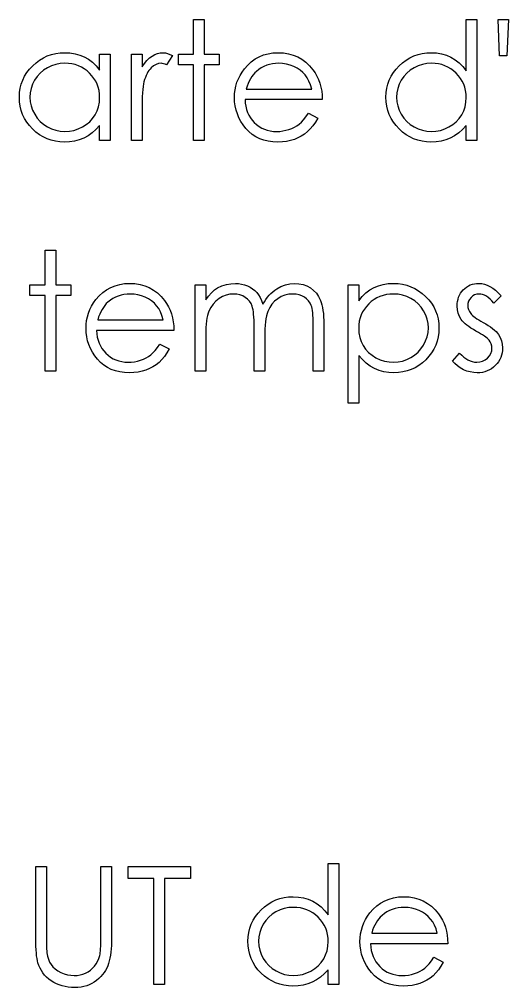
# Model space of a CAD drawing. Header units: millimetres. Extents: x -70 to 70, y -70 to 70.
# Drawn here: x -15.47 to -0.97, y -0.09 to 28.59 of the extents above; entities that cross this region are included whole.
import ezdxf

# ---------------------------------------------------------------- set-up
doc = ezdxf.new("R2010")
doc.units = ezdxf.units.MM

msp = doc.modelspace()

# ---------------------------------------------------------------- linework, layer by layer
at = {"color": 7, "linetype": 'Continuous', "flags": 128}
for points in [[(-10.308, 28.59), (-9.994, 28.59), (-9.994, 28.59), (-9.994, 27.558), (-9.994, 27.558), (-9.545, 27.558), (-9.545, 27.558), (-9.545, 27.244), (-9.545, 27.244), (-9.994, 27.244), (-9.994, 27.244), (-9.994, 25), (-9.994, 25), (-10.308, 25), (-10.308, 25), (-10.308, 27.244), (-10.308, 27.244), (-10.757, 27.244), (-10.757, 27.244), (-10.757, 27.558), (-10.757, 27.558), (-10.308, 27.558), (-10.308, 27.558), (-10.308, 28.59)], [(-1.917, 28.59), (-1.917, 25), (-1.917, 25), (-2.231, 25), (-2.231, 25), (-2.231, 25.442), (-2.231, 25.442), (-2.34, 25.325), (-2.454, 25.224), (-2.576, 25.14), (-2.704, 25.072), (-2.838, 25.021), (-2.977, 24.985), (-3.124, 24.962), (-3.276, 24.955), (-3.276, 24.955), (-3.411, 24.961), (-3.541, 24.98), (-3.667, 25.01), (-3.788, 25.052), (-3.903, 25.107), (-4.013, 25.173), (-4.119, 25.252), (-4.219, 25.343), (-4.311, 25.442), (-4.39, 25.547), (-4.456, 25.657), (-4.512, 25.773), (-4.555, 25.893), (-4.585, 26.019), (-4.603, 26.15), (-4.609, 26.286), (-4.609, 26.286), (-4.603, 26.419), (-4.585, 26.548), (-4.554, 26.671), (-4.51, 26.791), (-4.455, 26.904), (-4.388, 27.013), (-4.308, 27.117), (-4.215, 27.216), (-4.114, 27.307), (-4.008, 27.385), (-3.897, 27.452), (-3.781, 27.506), (-3.659, 27.549), (-3.533, 27.579), (-3.402, 27.596), (-3.266, 27.603), (-3.266, 27.603), (-3.11, 27.594), (-2.961, 27.569), (-2.82, 27.526), (-2.687, 27.467), (-2.561, 27.392), (-2.443, 27.299), (-2.333, 27.189), (-2.231, 27.063), (-2.231, 27.063), (-2.231, 28.59), (-2.231, 28.59), (-1.917, 28.59)], [(-1.024, 27.513), (-1.242, 27.513), (-1.242, 27.513), (-1.289, 28.59), (-1.289, 28.59), (-0.975, 28.59), (-0.975, 28.59), (-1.024, 27.513)], [(-12.776, 27.558), (-12.776, 25), (-12.776, 25), (-13.09, 25), (-13.09, 25), (-13.09, 25.442), (-13.09, 25.442), (-13.199, 25.325), (-13.313, 25.224), (-13.435, 25.14), (-13.563, 25.072), (-13.697, 25.021), (-13.836, 24.985), (-13.983, 24.962), (-14.135, 24.955), (-14.135, 24.955), (-14.27, 24.961), (-14.4, 24.98), (-14.526, 25.01), (-14.647, 25.052), (-14.762, 25.107), (-14.872, 25.173), (-14.977, 25.252), (-15.078, 25.343), (-15.17, 25.442), (-15.249, 25.547), (-15.315, 25.657), (-15.371, 25.773), (-15.414, 25.893), (-15.444, 26.019), (-15.462, 26.15), (-15.468, 26.286), (-15.468, 26.286), (-15.462, 26.419), (-15.444, 26.548), (-15.413, 26.671), (-15.369, 26.791), (-15.314, 26.904), (-15.247, 27.013), (-15.167, 27.117), (-15.074, 27.216), (-14.973, 27.307), (-14.867, 27.385), (-14.756, 27.452), (-14.64, 27.506), (-14.518, 27.549), (-14.392, 27.579), (-14.261, 27.596), (-14.125, 27.603), (-14.125, 27.603), (-13.969, 27.595), (-13.82, 27.572), (-13.679, 27.532), (-13.546, 27.478), (-13.42, 27.408), (-13.302, 27.318), (-13.192, 27.211), (-13.09, 27.084), (-13.09, 27.084), (-13.09, 27.558), (-13.09, 27.558), (-12.776, 27.558)], [(-12.148, 27.558), (-11.834, 27.558), (-11.834, 27.558), (-11.834, 27.181), (-11.834, 27.181), (-11.762, 27.285), (-11.689, 27.373), (-11.614, 27.446), (-11.536, 27.503), (-11.457, 27.546), (-11.376, 27.578), (-11.294, 27.596), (-11.21, 27.603), (-11.21, 27.603), (-11.144, 27.597), (-11.077, 27.581), (-11.008, 27.553), (-10.936, 27.515), (-10.936, 27.515), (-11.109, 27.243), (-11.109, 27.243), (-11.154, 27.263), (-11.196, 27.277), (-11.235, 27.286), (-11.269, 27.288), (-11.269, 27.288), (-11.344, 27.28), (-11.419, 27.255), (-11.491, 27.213), (-11.562, 27.154), (-11.597, 27.118), (-11.629, 27.077), (-11.658, 27.033), (-11.686, 26.983), (-11.712, 26.928), (-11.736, 26.869), (-11.758, 26.805), (-11.778, 26.737), (-11.778, 26.737), (-11.791, 26.676), (-11.802, 26.601), (-11.812, 26.512), (-11.82, 26.409), (-11.826, 26.293), (-11.83, 26.162), (-11.833, 26.018), (-11.834, 25.86), (-11.834, 25.86), (-11.834, 25), (-11.834, 25), (-12.148, 25), (-12.148, 25), (-12.148, 27.558)], [(-6.908, 25.808), (-6.629, 25.661), (-6.629, 25.661), (-6.697, 25.544), (-6.771, 25.439), (-6.849, 25.345), (-6.934, 25.264), (-7.023, 25.193), (-7.117, 25.131), (-7.217, 25.078), (-7.322, 25.034), (-7.433, 24.999), (-7.552, 24.975), (-7.677, 24.96), (-7.81, 24.955), (-7.81, 24.955), (-7.957, 24.961), (-8.096, 24.98), (-8.226, 25.012), (-8.349, 25.056), (-8.463, 25.113), (-8.569, 25.182), (-8.667, 25.264), (-8.756, 25.359), (-8.836, 25.461), (-8.905, 25.567), (-8.963, 25.677), (-9.011, 25.789), (-9.049, 25.905), (-9.075, 26.024), (-9.091, 26.146), (-9.096, 26.272), (-9.096, 26.272), (-9.092, 26.39), (-9.078, 26.505), (-9.055, 26.616), (-9.023, 26.725), (-8.981, 26.83), (-8.931, 26.932), (-8.871, 27.03), (-8.802, 27.126), (-8.802, 27.126), (-8.705, 27.237), (-8.599, 27.335), (-8.487, 27.416), (-8.365, 27.483), (-8.236, 27.535), (-8.099, 27.573), (-7.955, 27.595), (-7.802, 27.603), (-7.802, 27.603), (-7.645, 27.595), (-7.496, 27.571), (-7.355, 27.532), (-7.222, 27.477), (-7.098, 27.406), (-6.981, 27.319), (-6.873, 27.217), (-6.772, 27.099), (-6.772, 27.099), (-6.708, 27.007), (-6.652, 26.911), (-6.605, 26.807), (-6.566, 26.7), (-6.535, 26.586), (-6.513, 26.467), (-6.5, 26.342), (-6.494, 26.212), (-6.494, 26.212), (-8.782, 26.212), (-8.782, 26.212), (-8.776, 26.111), (-8.762, 26.014), (-8.74, 25.922), (-8.709, 25.835), (-8.671, 25.753), (-8.625, 25.675), (-8.57, 25.602), (-8.508, 25.534), (-8.439, 25.472), (-8.367, 25.418), (-8.29, 25.372), (-8.21, 25.335), (-8.125, 25.306), (-8.037, 25.286), (-7.945, 25.273), (-7.849, 25.269), (-7.849, 25.269), (-7.755, 25.273), (-7.663, 25.284), (-7.572, 25.303), (-7.482, 25.329), (-7.396, 25.361), (-7.317, 25.399), (-7.245, 25.441), (-7.179, 25.488), (-7.115, 25.545), (-7.049, 25.618), (-6.979, 25.705), (-6.908, 25.808)], [(-14.121, 27.288), (-14.258, 27.28), (-14.39, 27.256), (-14.516, 27.214), (-14.637, 27.157), (-14.75, 27.084), (-14.85, 26.998), (-14.938, 26.899), (-15.015, 26.786), (-15.076, 26.666), (-15.119, 26.541), (-15.146, 26.413), (-15.154, 26.282), (-15.154, 26.282), (-15.145, 26.152), (-15.119, 26.024), (-15.075, 25.9), (-15.013, 25.778), (-14.936, 25.664), (-14.848, 25.564), (-14.747, 25.477), (-14.634, 25.403), (-14.513, 25.344), (-14.387, 25.303), (-14.257, 25.278), (-14.124, 25.269), (-14.124, 25.269), (-13.988, 25.278), (-13.855, 25.302), (-13.727, 25.344), (-13.602, 25.402), (-13.486, 25.474), (-13.384, 25.558), (-13.297, 25.654), (-13.223, 25.761), (-13.165, 25.879), (-13.123, 26.003), (-13.098, 26.134), (-13.09, 26.273), (-13.09, 26.273), (-13.095, 26.379), (-13.109, 26.481), (-13.132, 26.578), (-13.164, 26.671), (-13.206, 26.759), (-13.258, 26.843), (-13.318, 26.922), (-13.388, 26.997), (-13.464, 27.066), (-13.545, 27.125), (-13.631, 27.175), (-13.72, 27.216), (-13.814, 27.248), (-13.912, 27.27), (-14.014, 27.284), (-14.121, 27.288)], [(-6.808, 26.526), (-6.845, 26.65), (-6.891, 26.761), (-6.943, 26.858), (-7.004, 26.942), (-7.072, 27.016), (-7.152, 27.083), (-7.242, 27.142), (-7.342, 27.193), (-7.449, 27.235), (-7.559, 27.265), (-7.671, 27.283), (-7.786, 27.288), (-7.786, 27.288), (-7.88, 27.285), (-7.971, 27.274), (-8.059, 27.255), (-8.142, 27.229), (-8.224, 27.195), (-8.301, 27.154), (-8.374, 27.105), (-8.445, 27.049), (-8.445, 27.049), (-8.494, 27.002), (-8.54, 26.951), (-8.583, 26.894), (-8.622, 26.831), (-8.658, 26.763), (-8.692, 26.689), (-8.722, 26.61), (-8.749, 26.526), (-8.749, 26.526), (-6.808, 26.526)], [(-3.262, 27.288), (-3.399, 27.28), (-3.531, 27.256), (-3.657, 27.214), (-3.778, 27.157), (-3.891, 27.084), (-3.991, 26.998), (-4.079, 26.899), (-4.156, 26.786), (-4.217, 26.666), (-4.26, 26.541), (-4.287, 26.413), (-4.295, 26.282), (-4.295, 26.282), (-4.286, 26.152), (-4.26, 26.024), (-4.216, 25.9), (-4.154, 25.778), (-4.077, 25.664), (-3.989, 25.564), (-3.888, 25.477), (-3.775, 25.403), (-3.654, 25.344), (-3.528, 25.303), (-3.398, 25.278), (-3.265, 25.269), (-3.265, 25.269), (-3.129, 25.278), (-2.996, 25.302), (-2.868, 25.344), (-2.743, 25.402), (-2.627, 25.474), (-2.525, 25.558), (-2.438, 25.654), (-2.364, 25.761), (-2.306, 25.879), (-2.264, 26.003), (-2.24, 26.134), (-2.231, 26.273), (-2.231, 26.273), (-2.236, 26.379), (-2.25, 26.481), (-2.273, 26.578), (-2.305, 26.671), (-2.347, 26.759), (-2.399, 26.843), (-2.459, 26.922), (-2.529, 26.997), (-2.605, 27.066), (-2.686, 27.125), (-2.772, 27.175), (-2.861, 27.216), (-2.955, 27.248), (-3.053, 27.27), (-3.155, 27.284), (-3.262, 27.288)], [(-14.705, 21.756), (-14.391, 21.756), (-14.391, 21.756), (-14.391, 20.724), (-14.391, 20.724), (-13.943, 20.724), (-13.943, 20.724), (-13.943, 20.41), (-13.943, 20.41), (-14.391, 20.41), (-14.391, 20.41), (-14.391, 18.167), (-14.391, 18.167), (-14.705, 18.167), (-14.705, 18.167), (-14.705, 20.41), (-14.705, 20.41), (-15.154, 20.41), (-15.154, 20.41), (-15.154, 20.724), (-15.154, 20.724), (-14.705, 20.724), (-14.705, 20.724), (-14.705, 21.756)], [(-11.305, 18.974), (-11.026, 18.828), (-11.026, 18.828), (-11.095, 18.711), (-11.168, 18.606), (-11.247, 18.512), (-11.331, 18.43), (-11.42, 18.359), (-11.514, 18.298), (-11.614, 18.244), (-11.719, 18.2), (-11.831, 18.166), (-11.949, 18.141), (-12.075, 18.127), (-12.207, 18.122), (-12.207, 18.122), (-12.355, 18.128), (-12.493, 18.147), (-12.624, 18.179), (-12.747, 18.223), (-12.86, 18.28), (-12.966, 18.349), (-13.064, 18.431), (-13.153, 18.526), (-13.233, 18.628), (-13.303, 18.734), (-13.361, 18.843), (-13.408, 18.956), (-13.446, 19.072), (-13.473, 19.19), (-13.488, 19.313), (-13.494, 19.439), (-13.494, 19.439), (-13.489, 19.556), (-13.476, 19.671), (-13.453, 19.783), (-13.42, 19.891), (-13.379, 19.997), (-13.328, 20.098), (-13.268, 20.197), (-13.199, 20.292), (-13.199, 20.292), (-13.102, 20.404), (-12.997, 20.501), (-12.884, 20.583), (-12.763, 20.65), (-12.634, 20.702), (-12.497, 20.74), (-12.352, 20.762), (-12.2, 20.769), (-12.2, 20.769), (-12.043, 20.762), (-11.893, 20.738), (-11.752, 20.698), (-11.62, 20.644), (-11.495, 20.573), (-11.379, 20.486), (-11.27, 20.384), (-11.17, 20.266), (-11.17, 20.266), (-11.105, 20.174), (-11.05, 20.077), (-11.002, 19.974), (-10.964, 19.866), (-10.933, 19.753), (-10.91, 19.633), (-10.897, 19.509), (-10.891, 19.378), (-10.891, 19.378), (-13.18, 19.378), (-13.18, 19.378), (-13.174, 19.277), (-13.159, 19.18), (-13.137, 19.089), (-13.106, 19.002), (-13.068, 18.92), (-13.022, 18.842), (-12.967, 18.769), (-12.905, 18.7), (-12.836, 18.639), (-12.764, 18.585), (-12.688, 18.539), (-12.607, 18.502), (-12.523, 18.473), (-12.435, 18.453), (-12.343, 18.44), (-12.247, 18.436), (-12.247, 18.436), (-12.153, 18.439), (-12.061, 18.451), (-11.97, 18.47), (-11.88, 18.495), (-11.794, 18.528), (-11.714, 18.566), (-11.642, 18.608), (-11.576, 18.655), (-11.513, 18.711), (-11.446, 18.784), (-11.377, 18.871), (-11.305, 18.974)], [(-10.263, 20.724), (-9.949, 20.724), (-9.949, 20.724), (-9.949, 20.28), (-9.949, 20.28), (-9.862, 20.395), (-9.774, 20.493), (-9.685, 20.574), (-9.594, 20.64), (-9.594, 20.64), (-9.467, 20.696), (-9.337, 20.737), (-9.204, 20.761), (-9.067, 20.769), (-9.067, 20.769), (-8.974, 20.764), (-8.885, 20.751), (-8.797, 20.728), (-8.712, 20.696), (-8.632, 20.656), (-8.559, 20.61), (-8.494, 20.558), (-8.437, 20.5), (-8.386, 20.433), (-8.338, 20.352), (-8.294, 20.259), (-8.253, 20.152), (-8.253, 20.152), (-8.211, 20.225), (-8.166, 20.294), (-8.118, 20.358), (-8.069, 20.418), (-8.016, 20.473), (-7.961, 20.524), (-7.904, 20.57), (-7.844, 20.611), (-7.719, 20.68), (-7.588, 20.73), (-7.454, 20.759), (-7.315, 20.769), (-7.315, 20.769), (-7.187, 20.761), (-7.066, 20.736), (-6.953, 20.694), (-6.848, 20.636), (-6.753, 20.563), (-6.671, 20.477), (-6.603, 20.378), (-6.547, 20.265), (-6.524, 20.202), (-6.504, 20.131), (-6.488, 20.053), (-6.474, 19.968), (-6.463, 19.875), (-6.455, 19.775), (-6.45, 19.667), (-6.449, 19.552), (-6.449, 19.552), (-6.449, 18.167), (-6.449, 18.167), (-6.763, 18.167), (-6.763, 18.167), (-6.763, 19.553), (-6.763, 19.553), (-6.764, 19.652), (-6.767, 19.742), (-6.772, 19.824), (-6.778, 19.898), (-6.786, 19.964), (-6.797, 20.023), (-6.809, 20.073), (-6.823, 20.115), (-6.858, 20.188), (-6.903, 20.254), (-6.959, 20.311), (-7.026, 20.362), (-7.101, 20.403), (-7.184, 20.432), (-7.273, 20.45), (-7.37, 20.455), (-7.37, 20.455), (-7.488, 20.447), (-7.601, 20.42), (-7.71, 20.377), (-7.813, 20.315), (-7.907, 20.239), (-7.987, 20.152), (-8.053, 20.052), (-8.106, 19.941), (-8.128, 19.878), (-8.147, 19.805), (-8.163, 19.722), (-8.176, 19.63), (-8.186, 19.528), (-8.193, 19.415), (-8.198, 19.293), (-8.199, 19.162), (-8.199, 19.162), (-8.199, 18.167), (-8.199, 18.167), (-8.513, 18.167), (-8.513, 18.167), (-8.513, 19.467), (-8.513, 19.467), (-8.514, 19.577), (-8.517, 19.679), (-8.522, 19.771), (-8.528, 19.854), (-8.536, 19.927), (-8.546, 19.991), (-8.558, 20.046), (-8.572, 20.092), (-8.606, 20.17), (-8.652, 20.241), (-8.709, 20.302), (-8.776, 20.356), (-8.852, 20.399), (-8.935, 20.431), (-9.025, 20.449), (-9.122, 20.455), (-9.122, 20.455), (-9.235, 20.447), (-9.345, 20.421), (-9.452, 20.378), (-9.554, 20.318), (-9.648, 20.244), (-9.73, 20.158), (-9.798, 20.06), (-9.852, 19.95), (-9.875, 19.889), (-9.894, 19.82), (-9.911, 19.743), (-9.925, 19.658), (-9.936, 19.566), (-9.943, 19.466), (-9.948, 19.359), (-9.949, 19.243), (-9.949, 19.243), (-9.949, 18.167), (-9.949, 18.167), (-10.263, 18.167), (-10.263, 18.167), (-10.263, 20.724)], [(-5.731, 20.724), (-5.417, 20.724), (-5.417, 20.724), (-5.417, 20.251), (-5.417, 20.251), (-5.314, 20.377), (-5.204, 20.485), (-5.086, 20.574), (-4.961, 20.645), (-4.827, 20.699), (-4.687, 20.738), (-4.539, 20.762), (-4.384, 20.769), (-4.384, 20.769), (-4.248, 20.763), (-4.116, 20.745), (-3.99, 20.715), (-3.868, 20.672), (-3.752, 20.618), (-3.641, 20.552), (-3.534, 20.473), (-3.434, 20.383), (-3.341, 20.284), (-3.261, 20.18), (-3.193, 20.071), (-3.138, 19.957), (-3.094, 19.838), (-3.063, 19.715), (-3.045, 19.586), (-3.039, 19.453), (-3.039, 19.453), (-3.045, 19.317), (-3.063, 19.185), (-3.093, 19.06), (-3.136, 18.939), (-3.192, 18.824), (-3.259, 18.714), (-3.338, 18.609), (-3.43, 18.51), (-3.53, 18.418), (-3.635, 18.34), (-3.746, 18.273), (-3.861, 18.219), (-3.982, 18.176), (-4.107, 18.146), (-4.238, 18.128), (-4.374, 18.122), (-4.374, 18.122), (-4.526, 18.13), (-4.672, 18.154), (-4.812, 18.193), (-4.946, 18.249), (-5.073, 18.321), (-5.194, 18.409), (-5.308, 18.512), (-5.417, 18.63), (-5.417, 18.63), (-5.417, 17.224), (-5.417, 17.224), (-5.731, 17.224), (-5.731, 17.224), (-5.731, 20.724)], [(-1.199, 20.405), (-1.412, 20.186), (-1.412, 20.186), (-1.468, 20.249), (-1.524, 20.304), (-1.58, 20.35), (-1.635, 20.388), (-1.691, 20.417), (-1.745, 20.438), (-1.8, 20.451), (-1.854, 20.455), (-1.854, 20.455), (-1.92, 20.449), (-1.981, 20.429), (-2.038, 20.397), (-2.089, 20.351), (-2.132, 20.297), (-2.162, 20.24), (-2.18, 20.177), (-2.186, 20.111), (-2.186, 20.111), (-2.181, 20.051), (-2.164, 19.992), (-2.137, 19.935), (-2.099, 19.879), (-2.099, 19.879), (-2.075, 19.85), (-2.044, 19.821), (-2.007, 19.789), (-1.965, 19.757), (-1.916, 19.723), (-1.861, 19.689), (-1.801, 19.652), (-1.734, 19.615), (-1.734, 19.615), (-1.653, 19.569), (-1.578, 19.523), (-1.51, 19.478), (-1.449, 19.433), (-1.395, 19.388), (-1.348, 19.344), (-1.307, 19.3), (-1.273, 19.256), (-1.273, 19.256), (-1.221, 19.166), (-1.184, 19.07), (-1.162, 18.968), (-1.154, 18.861), (-1.154, 18.861), (-1.158, 18.785), (-1.167, 18.712), (-1.184, 18.642), (-1.207, 18.575), (-1.238, 18.511), (-1.275, 18.45), (-1.318, 18.392), (-1.369, 18.336), (-1.424, 18.286), (-1.482, 18.242), (-1.544, 18.206), (-1.609, 18.176), (-1.678, 18.152), (-1.75, 18.135), (-1.825, 18.125), (-1.904, 18.122), (-1.904, 18.122), (-2.01, 18.127), (-2.113, 18.145), (-2.214, 18.174), (-2.312, 18.214), (-2.406, 18.264), (-2.491, 18.324), (-2.567, 18.392), (-2.635, 18.468), (-2.635, 18.468), (-2.427, 18.705), (-2.427, 18.705), (-2.366, 18.642), (-2.305, 18.587), (-2.243, 18.541), (-2.181, 18.503), (-2.117, 18.474), (-2.052, 18.453), (-1.986, 18.44), (-1.92, 18.436), (-1.92, 18.436), (-1.829, 18.444), (-1.746, 18.467), (-1.669, 18.505), (-1.6, 18.559), (-1.543, 18.622), (-1.501, 18.693), (-1.477, 18.767), (-1.468, 18.847), (-1.468, 18.847), (-1.474, 18.914), (-1.49, 18.977), (-1.517, 19.036), (-1.555, 19.091), (-1.555, 19.091), (-1.579, 19.118), (-1.611, 19.147), (-1.649, 19.178), (-1.694, 19.21), (-1.746, 19.244), (-1.805, 19.279), (-1.87, 19.316), (-1.942, 19.355), (-1.942, 19.355), (-2.02, 19.399), (-2.092, 19.443), (-2.156, 19.488), (-2.215, 19.531), (-2.267, 19.575), (-2.312, 19.618), (-2.351, 19.661), (-2.383, 19.704), (-2.383, 19.704), (-2.434, 19.793), (-2.471, 19.889), (-2.493, 19.99), (-2.5, 20.098), (-2.5, 20.098), (-2.498, 20.169), (-2.489, 20.236), (-2.474, 20.301), (-2.455, 20.363), (-2.429, 20.421), (-2.397, 20.476), (-2.36, 20.529), (-2.317, 20.578), (-2.27, 20.623), (-2.219, 20.661), (-2.166, 20.694), (-2.11, 20.722), (-2.05, 20.743), (-1.988, 20.757), (-1.923, 20.766), (-1.854, 20.769), (-1.854, 20.769), (-1.773, 20.764), (-1.691, 20.747), (-1.609, 20.718), (-1.527, 20.678), (-1.446, 20.627), (-1.364, 20.565), (-1.281, 20.491), (-1.199, 20.405)], [(-11.205, 19.692), (-11.243, 19.816), (-11.288, 19.927), (-11.341, 20.025), (-11.401, 20.109), (-11.47, 20.183), (-11.55, 20.25), (-11.639, 20.309), (-11.74, 20.36), (-11.846, 20.402), (-11.956, 20.431), (-12.069, 20.45), (-12.184, 20.455), (-12.184, 20.455), (-12.277, 20.452), (-12.369, 20.44), (-12.456, 20.421), (-12.54, 20.396), (-12.621, 20.361), (-12.698, 20.321), (-12.772, 20.271), (-12.843, 20.215), (-12.843, 20.215), (-12.892, 20.169), (-12.937, 20.117), (-12.98, 20.06), (-13.019, 19.998), (-13.056, 19.929), (-13.089, 19.856), (-13.12, 19.777), (-13.147, 19.692), (-13.147, 19.692), (-11.205, 19.692)], [(-4.386, 20.455), (-4.493, 20.451), (-4.595, 20.437), (-4.693, 20.414), (-4.787, 20.382), (-4.877, 20.342), (-4.962, 20.292), (-5.043, 20.232), (-5.12, 20.164), (-5.189, 20.089), (-5.249, 20.01), (-5.301, 19.926), (-5.343, 19.837), (-5.375, 19.745), (-5.398, 19.647), (-5.412, 19.546), (-5.417, 19.44), (-5.417, 19.44), (-5.409, 19.301), (-5.384, 19.17), (-5.343, 19.045), (-5.284, 18.928), (-5.211, 18.821), (-5.123, 18.725), (-5.02, 18.641), (-4.904, 18.568), (-4.778, 18.51), (-4.649, 18.469), (-4.517, 18.444), (-4.381, 18.436), (-4.381, 18.436), (-4.248, 18.444), (-4.119, 18.47), (-3.994, 18.511), (-3.873, 18.57), (-3.76, 18.643), (-3.659, 18.73), (-3.571, 18.831), (-3.495, 18.944), (-3.433, 19.066), (-3.388, 19.191), (-3.362, 19.319), (-3.353, 19.449), (-3.353, 19.449), (-3.361, 19.58), (-3.388, 19.708), (-3.431, 19.833), (-3.493, 19.953), (-3.569, 20.066), (-3.657, 20.165), (-3.757, 20.251), (-3.87, 20.323), (-3.991, 20.381), (-4.117, 20.422), (-4.249, 20.447), (-4.386, 20.455)], [(-14.98, 3.5), (-14.666, 3.5), (-14.666, 3.5), (-14.666, 1.403), (-14.666, 1.403), (-14.666, 1.314), (-14.666, 1.234), (-14.664, 1.162), (-14.663, 1.1), (-14.661, 1.046), (-14.659, 1.001), (-14.656, 0.965), (-14.652, 0.937), (-14.652, 0.937), (-14.635, 0.839), (-14.609, 0.749), (-14.574, 0.667), (-14.531, 0.594), (-14.477, 0.528), (-14.41, 0.467), (-14.33, 0.412), (-14.239, 0.362), (-14.14, 0.322), (-14.041, 0.292), (-13.941, 0.275), (-13.842, 0.269), (-13.842, 0.269), (-13.756, 0.274), (-13.672, 0.287), (-13.59, 0.311), (-13.509, 0.342), (-13.433, 0.383), (-13.364, 0.43), (-13.3, 0.484), (-13.244, 0.545), (-13.194, 0.613), (-13.15, 0.689), (-13.115, 0.771), (-13.087, 0.86), (-13.087, 0.86), (-13.078, 0.897), (-13.071, 0.943), (-13.065, 0.998), (-13.06, 1.061), (-13.056, 1.134), (-13.053, 1.215), (-13.052, 1.305), (-13.051, 1.403), (-13.051, 1.403), (-13.051, 3.5), (-13.051, 3.5), (-12.737, 3.5), (-12.737, 3.5), (-12.737, 1.386), (-12.737, 1.386), (-12.738, 1.272), (-12.742, 1.163), (-12.749, 1.059), (-12.759, 0.962), (-12.772, 0.87), (-12.787, 0.784), (-12.805, 0.703), (-12.826, 0.628), (-12.85, 0.557), (-12.881, 0.488), (-12.917, 0.421), (-12.958, 0.358), (-13.006, 0.295), (-13.059, 0.236), (-13.117, 0.179), (-13.181, 0.124), (-13.249, 0.074), (-13.32, 0.031), (-13.396, -0.006), (-13.474, -0.036), (-13.556, -0.06), (-13.642, -0.076), (-13.732, -0.086), (-13.824, -0.09), (-13.824, -0.09), (-13.925, -0.086), (-14.022, -0.077), (-14.115, -0.061), (-14.205, -0.039), (-14.291, -0.011), (-14.373, 0.024), (-14.452, 0.065), (-14.527, 0.112), (-14.597, 0.165), (-14.661, 0.222), (-14.719, 0.283), (-14.771, 0.348), (-14.816, 0.416), (-14.856, 0.49), (-14.89, 0.567), (-14.918, 0.649), (-14.918, 0.649), (-14.933, 0.705), (-14.945, 0.771), (-14.956, 0.848), (-14.965, 0.935), (-14.971, 1.033), (-14.976, 1.14), (-14.98, 1.258), (-14.98, 1.386), (-14.98, 1.386), (-14.98, 3.5)], [(-12.243, 3.141), (-12.243, 3.5), (-12.243, 3.5), (-10.403, 3.5), (-10.403, 3.5), (-10.403, 3.141), (-10.403, 3.141), (-11.166, 3.141), (-11.166, 3.141), (-11.166, 0), (-11.166, 0), (-11.48, 0), (-11.48, 0), (-11.48, 3.141), (-11.48, 3.141), (-12.243, 3.141)], [(-6.006, 3.59), (-6.006, 0), (-6.006, 0), (-6.32, 0), (-6.32, 0), (-6.32, 0.442), (-6.32, 0.442), (-6.429, 0.325), (-6.543, 0.224), (-6.665, 0.14), (-6.793, 0.072), (-6.927, 0.021), (-7.066, -0.015), (-7.213, -0.038), (-7.365, -0.045), (-7.365, -0.045), (-7.5, -0.039), (-7.63, -0.02), (-7.756, 0.01), (-7.877, 0.052), (-7.992, 0.107), (-8.102, 0.173), (-8.208, 0.252), (-8.308, 0.343), (-8.4, 0.442), (-8.479, 0.547), (-8.545, 0.657), (-8.601, 0.773), (-8.644, 0.893), (-8.674, 1.019), (-8.692, 1.15), (-8.698, 1.286), (-8.698, 1.286), (-8.692, 1.419), (-8.674, 1.548), (-8.643, 1.671), (-8.599, 1.791), (-8.544, 1.904), (-8.477, 2.013), (-8.397, 2.117), (-8.304, 2.216), (-8.203, 2.307), (-8.097, 2.385), (-7.986, 2.452), (-7.87, 2.506), (-7.748, 2.549), (-7.622, 2.579), (-7.491, 2.596), (-7.355, 2.603), (-7.355, 2.603), (-7.199, 2.594), (-7.05, 2.569), (-6.909, 2.526), (-6.776, 2.467), (-6.65, 2.392), (-6.532, 2.299), (-6.422, 2.189), (-6.32, 2.063), (-6.32, 2.063), (-6.32, 3.59), (-6.32, 3.59), (-6.006, 3.59)], [(-3.189, 0.808), (-2.91, 0.661), (-2.91, 0.661), (-2.979, 0.544), (-3.052, 0.439), (-3.131, 0.345), (-3.215, 0.264), (-3.304, 0.193), (-3.398, 0.131), (-3.498, 0.078), (-3.603, 0.034), (-3.715, -0.001), (-3.833, -0.025), (-3.959, -0.04), (-4.091, -0.045), (-4.091, -0.045), (-4.238, -0.039), (-4.377, -0.02), (-4.508, 0.012), (-4.63, 0.056), (-4.744, 0.113), (-4.85, 0.182), (-4.948, 0.264), (-5.037, 0.359), (-5.117, 0.461), (-5.186, 0.567), (-5.245, 0.677), (-5.292, 0.789), (-5.33, 0.905), (-5.357, 1.024), (-5.372, 1.146), (-5.378, 1.272), (-5.378, 1.272), (-5.373, 1.39), (-5.36, 1.505), (-5.336, 1.616), (-5.304, 1.725), (-5.263, 1.83), (-5.212, 1.932), (-5.152, 2.03), (-5.083, 2.126), (-5.083, 2.126), (-4.986, 2.237), (-4.881, 2.335), (-4.768, 2.416), (-4.647, 2.483), (-4.517, 2.535), (-4.381, 2.573), (-4.236, 2.595), (-4.084, 2.603), (-4.084, 2.603), (-3.926, 2.595), (-3.777, 2.571), (-3.636, 2.532), (-3.504, 2.477), (-3.379, 2.406), (-3.262, 2.319), (-3.154, 2.217), (-3.054, 2.099), (-3.054, 2.099), (-2.989, 2.007), (-2.934, 1.911), (-2.886, 1.807), (-2.847, 1.7), (-2.817, 1.586), (-2.794, 1.467), (-2.781, 1.342), (-2.775, 1.212), (-2.775, 1.212), (-5.064, 1.212), (-5.064, 1.212), (-5.057, 1.111), (-5.043, 1.014), (-5.021, 0.922), (-4.99, 0.835), (-4.952, 0.753), (-4.906, 0.675), (-4.851, 0.602), (-4.789, 0.534), (-4.72, 0.472), (-4.648, 0.418), (-4.571, 0.372), (-4.491, 0.335), (-4.407, 0.306), (-4.318, 0.286), (-4.227, 0.273), (-4.13, 0.269), (-4.13, 0.269), (-4.037, 0.273), (-3.945, 0.284), (-3.854, 0.303), (-3.764, 0.329), (-3.678, 0.361), (-3.598, 0.399), (-3.526, 0.441), (-3.46, 0.488), (-3.396, 0.545), (-3.33, 0.618), (-3.26, 0.705), (-3.189, 0.808)], [(-7.351, 2.288), (-7.488, 2.28), (-7.62, 2.256), (-7.746, 2.214), (-7.867, 2.157), (-7.98, 2.084), (-8.08, 1.998), (-8.168, 1.899), (-8.245, 1.786), (-8.306, 1.666), (-8.349, 1.541), (-8.376, 1.413), (-8.384, 1.282), (-8.384, 1.282), (-8.375, 1.152), (-8.349, 1.024), (-8.305, 0.9), (-8.243, 0.778), (-8.166, 0.664), (-8.078, 0.564), (-7.977, 0.477), (-7.864, 0.403), (-7.743, 0.344), (-7.617, 0.303), (-7.487, 0.278), (-7.354, 0.269), (-7.354, 0.269), (-7.218, 0.278), (-7.085, 0.302), (-6.957, 0.344), (-6.832, 0.402), (-6.716, 0.474), (-6.614, 0.558), (-6.527, 0.654), (-6.453, 0.761), (-6.395, 0.879), (-6.353, 1.003), (-6.328, 1.134), (-6.32, 1.273), (-6.32, 1.273), (-6.325, 1.379), (-6.339, 1.481), (-6.362, 1.578), (-6.394, 1.671), (-6.436, 1.759), (-6.488, 1.843), (-6.548, 1.922), (-6.618, 1.997), (-6.694, 2.066), (-6.775, 2.125), (-6.861, 2.175), (-6.95, 2.216), (-7.044, 2.248), (-7.142, 2.27), (-7.244, 2.284), (-7.351, 2.288)], [(-3.089, 1.526), (-3.126, 1.65), (-3.172, 1.761), (-3.225, 1.858), (-3.285, 1.942), (-3.354, 2.016), (-3.434, 2.083), (-3.523, 2.142), (-3.624, 2.193), (-3.73, 2.235), (-3.84, 2.265), (-3.952, 2.283), (-4.067, 2.288), (-4.067, 2.288), (-4.161, 2.285), (-4.252, 2.274), (-4.34, 2.255), (-4.424, 2.229), (-4.505, 2.195), (-4.582, 2.154), (-4.656, 2.105), (-4.726, 2.049), (-4.726, 2.049), (-4.776, 2.002), (-4.821, 1.951), (-4.864, 1.894), (-4.903, 1.831), (-4.94, 1.763), (-4.973, 1.689), (-5.003, 1.61), (-5.031, 1.526), (-5.031, 1.526), (-3.089, 1.526)]]:
    msp.add_lwpolyline(points, dxfattribs=at)

doc.saveas('drawing.dxf')
